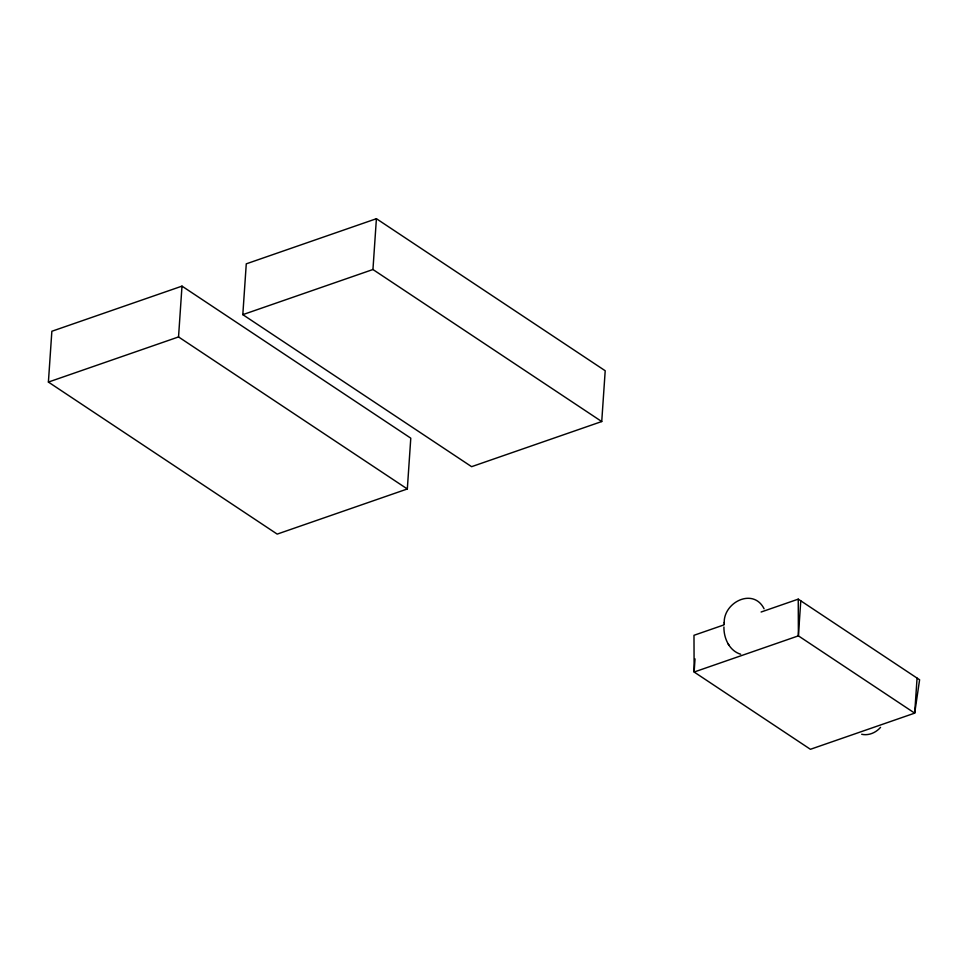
<?xml version="1.0" encoding="UTF-8"?>
<svg xmlns="http://www.w3.org/2000/svg" width="968" height="968" viewBox="0 0 968 968"><rect width="100%" height="100%" fill="white"/><g stroke="black" fill="none" stroke-linecap="round" stroke-linejoin="round"><path stroke-width="1.45" d="M48.4 382.07L51.861 331.262L181.996 286.129L410.783 438.165L407.322 488.973L277.199 534.106L48.4 382.07L178.536 336.937L407.322 488.973M178.536 336.937L181.996 286.129M242.811 314.648L246.271 263.841L376.407 218.707L605.206 370.744L601.733 421.54L471.61 466.673L242.811 314.648L372.946 269.515L601.733 421.54M372.946 269.515L376.407 218.707M695.024 658.881L694.129 672.022L810.422 749.293L914.687 713.138L919.6 679.778L798.249 599.144L761.114 612.018M800.778 600.826L798.394 635.855L914.687 713.138L917.071 678.096M724.209 623.029C723.374 602.278 753.298 587.274 764.079 608.775M724.064 624.433L724.258 622.533M880.541 727.355C875.98 732.643 868.659 735.898 861.689 734.264M723.979 624.892L693.983 635.298L694.129 672.022L798.394 635.855L798.249 599.144M740.677 654.235C729.303 650.835 723.677 638.106 723.931 626.974M728.093 643.793L729.085 645.39"/></g></svg>
